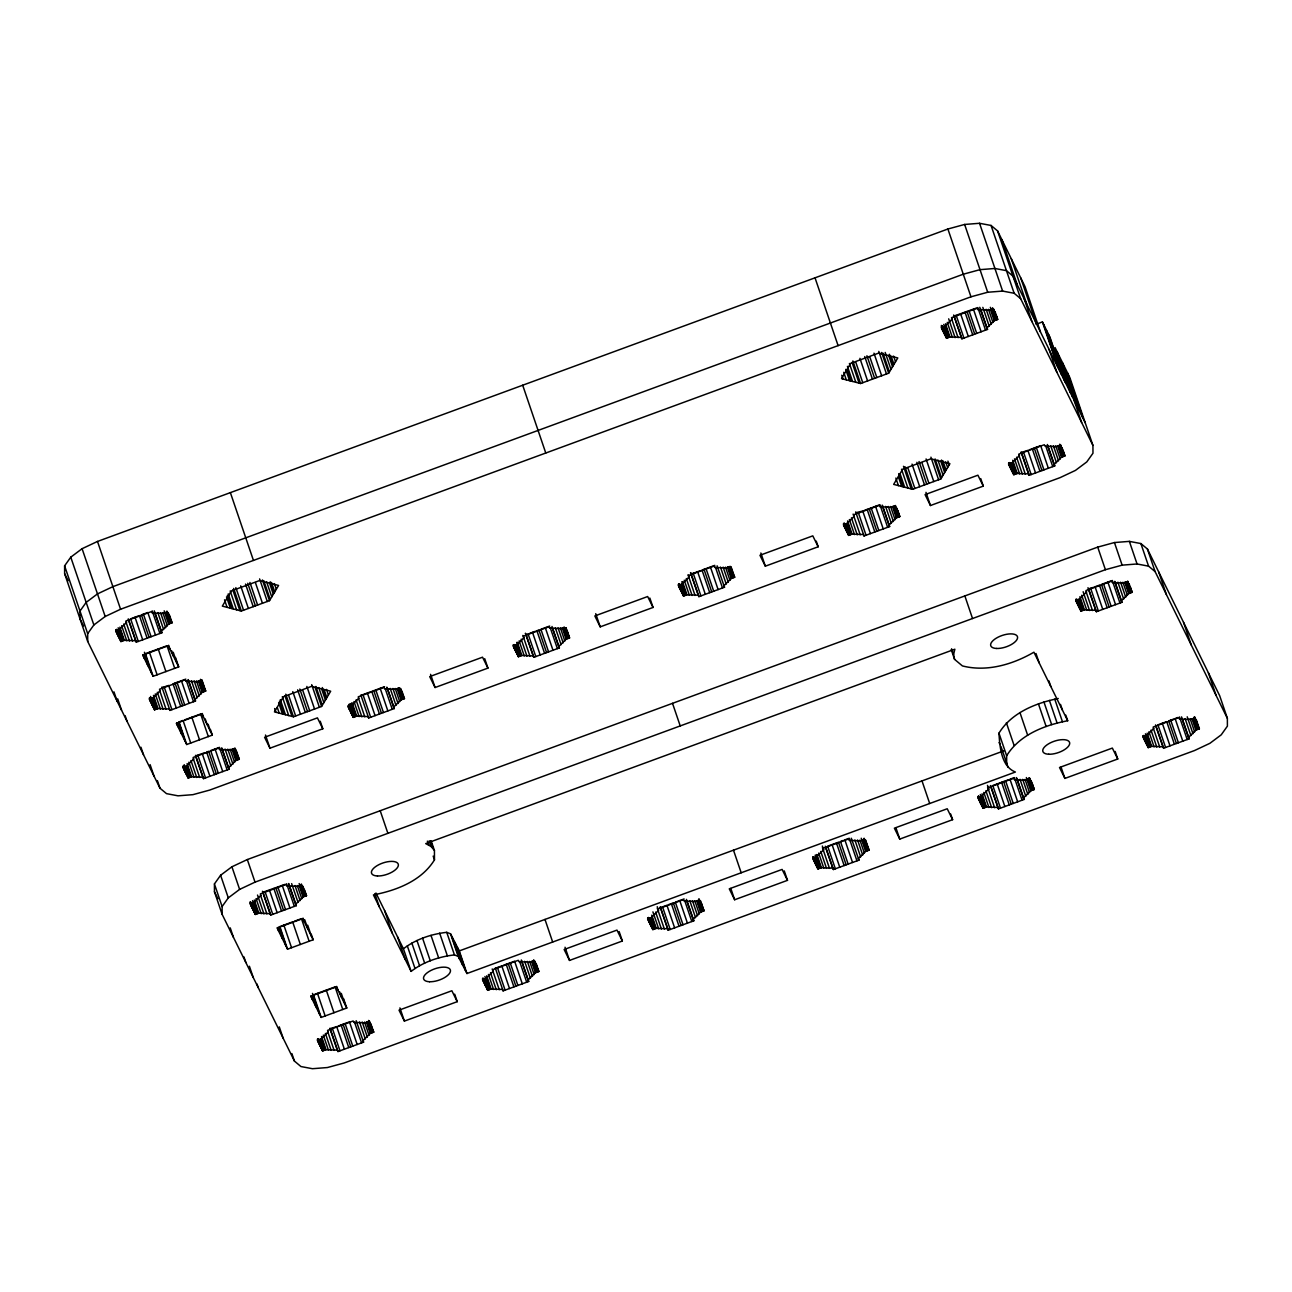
<?xml version="1.0" encoding="UTF-8"?>
<svg xmlns="http://www.w3.org/2000/svg" width="1292" height="1292" viewBox="0 0 1292 1292"><rect width="100%" height="100%" fill="white"/><g stroke="black" fill="none" stroke-linecap="round" stroke-linejoin="round"><path stroke-width="1.5" d="M1006.678 765.155L1006.646 755.755C1019.501 734.841 1044.421 725.183 1067.693 720.758L1033.923 652.202C1012.637 664.556 986.717 672.179 962.395 665.913L954.578 659.372L953.561 654.511L954.869 649.198L425.73 843.611L431.076 846.486L434.435 850.475L434.467 859.874C421.612 880.789 396.692 890.446 373.42 894.888L411.114 971.39C423.485 961.829 439.038 956.678 454.445 954.917L458.208 956.419L466.977 973.522L1015.383 772.035C1000.993 766.317 999.798 746.388 998.958 733.162C1011.442 712.732 1035.586 703.106 1058.245 698.487M269.479 600.683L278.587 585.454L259.563 580.56L231.43 590.88L222.337 606.126L241.362 611.019L269.479 600.683L262.421 579.963M321.579 706.466L330.687 691.22L311.663 686.327L283.546 696.663L274.437 711.892L293.462 716.785L321.579 706.466L315.167 687.619M888.686 373.178L897.795 357.949L878.77 353.055L850.653 363.375L841.544 378.621L860.569 383.514L888.686 373.178L881.645 352.458M940.802 478.961L949.911 463.715L930.886 458.822L902.753 469.157L893.66 484.387L912.685 489.28L940.802 478.961L934.391 460.13M172.094 622.76L166.878 612.182L163.454 613.442L152.181 613.022L151.487 611.601L125.889 621L126.584 622.421L119.122 629.737L115.699 630.997L120.899 641.575L124.323 640.315L135.612 640.735L136.306 642.156L161.904 632.757L161.209 631.336L168.671 624.02L172.094 622.76L169.527 615.234M205.719 691.01L200.502 680.432L197.078 681.692L185.79 681.255L185.095 679.834L159.497 689.25L160.208 690.655L152.731 697.971L149.307 699.23L154.523 709.809L157.947 708.549L169.22 708.985L169.93 710.406L195.512 700.991L194.817 699.586L202.279 692.27L205.719 691.01L201.859 679.705M239.327 759.244L234.11 748.666L230.687 749.925L219.414 749.505L218.719 748.084L193.122 757.483L193.816 758.905L186.355 766.221L182.931 767.48L188.148 778.059L191.571 776.799L202.844 777.219L203.538 778.64L229.136 769.241L228.442 767.819L235.903 760.503L239.327 759.244L236.355 750.894M404.461 698.584L399.244 688.006L395.82 689.266L384.531 688.83L383.837 687.409L358.239 696.824L358.95 698.229L351.472 705.545L348.049 706.805L353.265 717.383L356.689 716.123L367.978 716.559L368.672 717.981L394.254 708.565L393.559 707.16L401.021 699.844L404.461 698.584L401.893 691.042M306.527 895.663L301.327 885.085L297.887 886.344L286.614 885.908L285.92 884.503L260.322 893.903L261.016 895.324L253.555 902.64L250.131 903.883L255.348 914.461L258.771 913.202L270.044 913.638L270.739 915.059L296.336 905.66L295.642 904.238L303.103 896.923L306.527 895.663L304.605 890.01M569.578 637.909L564.362 627.331L560.938 628.59L549.665 628.17L548.971 626.749L523.373 636.149L524.067 637.57L516.606 644.886L513.182 646.145L518.383 656.724L521.807 655.464L533.095 655.884L533.79 657.305L559.388 647.906L558.693 646.485L566.154 639.169L569.578 637.909L567.01 630.383M373.759 1032.147L368.559 1021.568L365.135 1022.828L353.846 1022.392L353.152 1020.987L327.554 1030.386L328.249 1031.807L320.787 1039.123L317.364 1040.367L322.58 1050.945L326.004 1049.685L337.277 1050.121L337.987 1051.543L363.569 1042.143L362.874 1040.722L370.336 1033.406L373.759 1032.147L370.788 1023.781M734.696 577.249L729.495 566.671L726.072 567.931L714.783 567.495L714.088 566.074L688.491 575.489L689.185 576.894L681.724 584.21L678.3 585.47L683.516 596.048L686.94 594.788L698.213 595.224L698.907 596.646L724.505 587.23L723.811 585.825L731.272 578.509L734.696 577.249L731.094 566.994M997.715 319.431L992.498 308.853L989.074 310.112L977.802 309.676L977.107 308.255L951.51 317.671L952.204 319.076L944.743 326.392L941.319 327.651L946.519 338.229L949.943 336.97L961.232 337.406L961.926 338.811L987.524 329.412L986.83 328.007L994.291 320.691L997.715 319.431L995.147 311.889M538.893 971.471L533.677 960.893L530.253 962.152L518.98 961.732L518.27 960.311L492.688 969.711L493.382 971.132L485.921 978.448L482.497 979.707L487.698 990.286L491.122 989.026L502.41 989.462L503.105 990.867L528.703 981.468L528.008 980.047L535.469 972.731L538.893 971.471L536.325 963.945M899.83 516.574L894.613 505.996L891.189 507.255L879.917 506.819L879.206 505.414L853.624 514.814L854.319 516.235L846.858 523.551L843.434 524.81L848.634 535.389L852.058 534.129L863.347 534.549L864.041 535.97L889.639 526.571L888.928 525.15L896.406 517.834L899.83 516.574L897.908 510.921M657.224 906.693L658.5 910.456L651.039 917.772L647.615 919.032L652.831 929.61L656.255 928.35L667.528 928.787L668.222 930.208L693.82 920.792L693.126 919.387L700.587 912.071L704.011 910.812L701.443 903.269M1064.947 455.915L1059.731 445.336L1056.307 446.596L1045.034 446.16L1044.34 444.739L1018.742 454.154L1019.436 455.559L1011.975 462.875L1008.551 464.135L1013.768 474.713L1017.192 473.453L1028.464 473.889L1029.159 475.295L1054.756 465.895L1054.062 464.49L1061.523 457.174L1064.947 455.915L1063.025 450.262M825.604 847.407L833.356 869.532L858.954 860.133L858.243 858.712L865.721 851.396L869.145 850.136L865.527 839.897M1132.147 592.317L1126.947 581.739L1123.507 582.999L1112.234 582.579L1111.54 581.158L1085.942 590.557L1086.637 591.978L1079.175 599.294L1075.752 600.554L1080.968 611.132L1084.392 609.872L1095.664 610.292L1096.359 611.714L1121.957 602.314L1121.262 600.893L1128.724 593.577L1132.147 592.317L1130.225 586.665M987.476 785.358L988.751 789.121L981.29 796.437L977.866 797.697L983.067 808.275L986.507 807.015L997.779 807.452L998.474 808.873L1024.072 799.457L1023.377 798.052L1030.838 790.736L1034.262 789.477L1032.34 783.824M1199.38 728.801L1194.179 718.223L1190.756 719.482L1179.467 719.063L1178.772 717.641L1153.175 727.041L1153.869 728.462L1146.408 735.778L1142.984 737.038L1148.2 747.616L1151.624 746.356L1162.897 746.776L1163.608 748.197L1189.189 738.798L1188.495 737.377L1195.956 730.061L1199.38 728.801L1196.182 719.386M1070.438 392.768L1055.047 347.564L1069.857 377.619L1092.935 445.417L1092.967 453.25L1086.782 461.922L1075.461 470.401L1060.054 477.652L209.675 790.09L192.944 794.661L178.021 795.824L166.506 793.643L159.982 788.201L87.711 641.478L64.632 573.68L64.6 565.848L70.769 557.175L82.09 548.696L97.498 541.445L947.892 229.007L964.623 224.453L979.546 223.29L991.061 225.454L997.569 230.913L1025.008 286.598L1040.399 331.786M87.711 641.478L87.678 633.645L93.864 624.973L105.185 616.494L120.576 609.243L970.97 296.805L987.702 292.25L1002.624 291.088L1014.139 293.252L1020.664 298.71L1092.935 445.417M214.424 883.938L220.593 875.265L231.914 866.787L247.321 859.551L1097.716 547.114L1114.447 542.543L1129.37 541.38L1140.884 543.561L1147.409 549.003L1219.68 695.726L1227.368 718.32L1227.4 726.152L1221.231 734.825L1209.91 743.304L1194.502 750.555L344.108 1062.993L327.377 1067.547L312.454 1068.71L300.939 1066.546L294.431 1061.087L222.143 914.381L214.456 891.771L214.424 883.938L222.111 906.548L222.143 914.381M222.111 906.548L228.296 897.875L239.618 889.397L255.025 882.145L1105.403 569.707L1122.134 565.153L1137.057 563.974L1148.572 566.154L1155.096 571.597L1227.368 718.32M411.114 971.39L403.427 948.796C415.798 939.219 431.334 934.068 446.741 932.323L450.52 933.809L459.29 950.912L466.977 973.522M822.342 846.034L823.634 849.797L816.173 857.113L812.733 858.372L817.949 868.951L821.373 867.691L832.662 868.127M976.364 308.094L954.126 315.991L961.926 338.811M1036.103 324.26L1042.418 321.934L1050.008 337.325L1065.399 382.529M178.716 666.882L168.283 645.725L142.701 655.125L153.118 676.281L178.716 666.882L175.502 657.466M185.822 679.124L173.031 683.839L180.719 706.433M184.804 719.805L200.631 713.992L208.335 736.585M212.324 735.116L201.907 713.959L176.31 723.358L186.726 744.515L212.324 735.116L210.402 729.463M205.186 752.606L195.738 755.82M360.969 695.371L370.303 691.947M384.564 686.698L371.773 691.414L379.46 714.008M529.558 633.435L535.421 631.271M549.698 626.039L540.896 629.269L548.583 651.862M700.555 570.612L691.22 574.036L690.639 572.841M714.815 565.363L702.024 570.079L709.712 592.673M864.203 510.485L879.933 504.704L887.636 527.298M1029.336 449.81L1040.658 445.643L1048.361 468.253M322.806 728.785L317.428 717.867L264.585 737.28L269.963 748.197L322.806 728.785L320.238 721.243M487.924 668.109L482.546 657.192L429.703 676.604L435.081 687.522L487.924 668.109L484.726 658.694M653.041 607.45L647.663 596.533L594.837 615.945L600.215 626.862L653.041 607.45L649.844 598.034M818.175 546.774L812.797 535.857L759.954 555.269L765.332 566.187L818.175 546.774L816.253 541.122M983.293 486.115L977.915 475.198L925.072 494.61L930.45 505.527L983.293 486.115L980.725 478.573M285.177 884.326L262.938 892.239M1093.597 587.311L1088.558 588.894L1096.359 611.714M1110.797 580.98L1101.462 584.42L1109.166 607.014M294.415 921.228L301.456 918.644L309.143 941.238M313.149 939.768L302.732 918.612L277.134 928.027L287.551 949.184L313.149 939.768L311.227 934.116M459.29 950.912L1003.965 750.797M346.773 1008.018L336.34 986.862L310.742 996.261L321.175 1017.418L346.773 1008.018L343.559 998.603M338.149 1026.042L349.486 1021.891L357.173 1044.485M495.417 968.273L501.813 965.915L509.5 988.525M503.282 965.382L514.604 961.216L522.307 983.826M660.535 907.598L666.93 905.256L674.634 927.85M668.4 904.707L673.326 902.898L681.029 925.508M684.13 898.941L675.328 902.171L683.032 924.765M843.385 840.414L840.462 841.496L848.15 864.106M1008.519 779.754L992.789 785.536L1000.476 808.13M1173.637 719.079L1168.711 720.904L1176.398 743.498M1178.029 717.464L1175.106 718.546L1182.794 741.14M457.239 1001.671L451.861 990.754L399.018 1010.166L404.396 1021.1L457.239 1001.671L454.671 994.146M622.356 941.012L616.978 930.095L564.136 949.507L569.53 960.424L622.356 941.012L619.159 931.597M787.49 880.337L782.112 869.419L729.269 888.831L734.647 899.749L787.49 880.337L784.276 870.921M952.608 819.677L947.23 808.76L894.387 828.172L899.765 839.089L952.608 819.677L950.686 814.025M1117.742 759.002L1112.347 748.084L1059.521 767.496L1064.899 778.414L1117.742 759.002L1115.174 751.476M998.991 742.561L1000.396 744.693M1085.248 422.823L1012.96 276.1L1006.452 270.658L994.937 268.478L979.998 269.657L963.283 274.211L112.889 586.649L97.481 593.9L86.16 602.379L79.991 611.051L80.007 618.884L83.496 625.926M1034.262 789.477L1029.046 778.898L1025.622 780.158L1014.349 779.722L1013.655 778.301L988.057 787.716L988.751 789.121M855.998 512.666L862.749 511.018L870.437 533.612M869.145 850.136L863.928 839.558L860.504 840.817L849.215 840.398L848.521 838.976L822.923 848.376L823.634 849.797M704.011 910.812L698.81 900.233L695.371 901.493L684.098 901.057L683.403 899.652L657.806 909.051L658.5 910.456M525.505 633.516L526.102 634.711L528.105 633.968L535.792 656.578M375.94 892.998L403.427 948.796M162.13 687.586L168.622 685.454L176.326 708.048M330.171 1028.723L336.679 1026.591L344.383 1049.185M64.632 573.68L68.105 580.738M214.456 891.771L217.928 898.828M1208.391 672.793L1216.079 695.403M1183.537 622.356L1191.24 644.966M1158.698 571.92L1166.385 594.53M1147.409 549.003L1155.096 571.597M1140.884 543.561L1148.572 566.154M1196.166 720.516L1198.088 726.169M1194.632 716.802L1198.847 728.995M1194.454 717.044L1196.78 723.52M1194.196 717.108L1195.471 720.871M1193.824 718.142L1197.668 729.431M1192.645 718.562L1196.489 729.867M1192.112 718.772L1195.956 730.061M1190.174 718.723L1194.664 731.902M1129.37 541.38L1137.057 563.974M1187.203 716.802L1192.968 733.743M1067.547 372.936L1082.922 418.123M1185.135 718.643L1190.901 735.584M1062.444 362.6L1077.835 407.788M1073.943 399.906L1081.646 422.5M1181.55 716.882L1189.189 738.798M1057.357 352.264L1072.748 397.468M1182.083 718.546L1188.495 737.377M1179.499 716.931L1187.203 739.525M1048.813 334.919L1064.204 380.123M1046.213 329.638L1061.604 374.825M1043.613 324.34L1058.988 369.544M1042.418 321.934L1057.809 367.138M1049.104 349.47L1056.791 372.064M1129.176 583.968L1131.744 591.494M1127.771 581.222L1131.614 592.511M1114.447 542.543L1122.134 565.153M1127.625 581.384L1129.547 587.036M1126.592 581.658L1130.435 592.947M1125.413 582.078L1129.256 593.383M1124.88 582.288L1128.724 593.577M1020.728 277.893L1036.103 323.081M1170.697 720.161L1178.401 742.771M1122.942 582.24L1127.432 595.418M1011.297 258.755L1026.688 303.943M1024.265 299.033L1031.953 321.627M1120.6 582.207L1125.736 597.259M1174.396 744.224L1166.708 721.63L1157.907 724.86L1165.594 747.47M1001.865 239.601L1017.256 284.805M1117.903 582.159L1123.669 599.1M997.569 230.913L1020.664 298.71M1114.802 581.368L1121.957 602.314M1114.851 582.062L1121.375 601.119M1162.299 723.245L1170.003 745.855M1112.267 580.447L1119.954 603.041M991.061 225.454L1014.139 293.252M1097.716 547.114L1105.403 569.707M1107.874 582.062L1115.561 604.656M1061.976 447.549L1064.543 455.075M1060.571 444.803L1064.414 456.108M1060.425 444.965L1062.751 451.441M1155.565 724.893L1163.608 748.197M1059.763 444.206L1061.039 447.969M1155.856 726.072L1163.01 747.002M1059.392 445.239L1063.235 456.544M1058.213 445.675L1062.056 456.964M1057.68 445.869L1061.523 457.174M1153.32 728.203L1159.732 747.034M1103.465 583.677L1111.168 606.287M1055.742 445.821L1060.231 458.999M979.546 223.29L1002.624 291.088M1151.011 730.093L1156.776 747.051M1053.4 445.788L1058.536 460.856M1107.163 607.741L1099.476 585.147L1095.067 586.762L1102.77 609.372M1148.927 731.757L1154.063 746.824M1050.703 445.74L1056.468 462.681M1147.134 733.178L1151.624 746.356M1147.248 735.245L1151.091 746.55M1047.36 444.48L1054.756 465.895M1047.65 445.643L1054.175 464.7M1145.423 733.808L1149.912 746.986M1144.89 736.117L1148.733 747.422M1045.713 445.918L1052.754 466.638M1143.937 735.487L1148.2 747.616M1143.695 735.552L1146.892 744.967M1143.436 735.616L1146.004 743.142M1143.258 735.842L1145.18 741.495M1143 735.907L1144.292 739.686M1090.674 588.377L1098.361 610.987M996.019 314.828L997.311 318.591M993.839 309.24L997.182 319.625M964.623 224.453L987.702 292.25M993.596 309.305L995.518 314.957M992.531 307.722L993.806 311.485M1087.977 587.698L1096.02 611.003M992.159 308.756L996.003 320.061M990.334 307.302L994.824 320.481M990.447 309.386L994.291 320.691M1086.088 591.72L1092.499 610.551M1036.265 447.258L1043.952 469.868M988.493 309.337L992.983 322.515M1034.262 448.001L1041.966 470.595M1083.132 591.736L1089.544 610.567M986.167 309.305L991.287 324.373M1032.26 448.728L1039.963 471.338M1081.695 595.273L1086.814 610.341M982.824 307.367L989.236 326.198M1079.902 596.694L1084.392 609.872M1079.999 598.761L1083.859 610.066M980.466 308.691L987.524 329.412M979.772 307.286L986.927 328.216M1078.836 599.197L1082.68 610.502M1035.554 472.953L1027.867 450.359L1021.358 452.475L1029.159 475.295M1077.657 599.633L1081.501 610.938M977.834 307.544L985.521 330.154M1076.704 599.003L1080.968 611.132M1077.092 600.958L1079.66 608.484M1076.43 600.182L1078.772 606.659M1076.026 599.359L1077.948 605.011M1075.768 599.423L1077.06 603.202M947.892 229.007L970.97 296.805M1023.474 451.974L1031.161 474.568M973.425 309.159L981.129 331.769M1021.116 451.99L1028.82 474.6M1018.887 455.301L1025.299 474.132M969.032 310.774L976.72 333.384M967.03 311.517L974.717 334.111M1016.562 457.207L1022.343 474.148M965.027 312.244L972.731 334.854M1014.495 458.854L1019.614 473.922M1012.702 460.275L1017.192 473.453M1012.799 462.358L1016.659 473.647M1011.62 462.778L1015.48 474.083M960.634 313.875L968.322 336.469M1010.457 463.214L1014.301 474.519M1009.504 462.584L1013.768 474.713M1009.246 462.649L1012.46 472.065M1009.004 462.714L1011.555 470.256M1008.826 462.956L1010.748 468.592M1008.567 463.02L1009.859 466.783M956.225 315.49L963.929 338.084M953.641 315.022L961.571 338.116M951.655 318.817L958.066 337.648M948.683 318.833L955.095 337.664M947.262 322.37L952.382 337.438M945.469 323.791L949.943 336.97M945.566 325.875L949.41 337.164M943.758 324.421L948.231 337.6M943.208 326.731L947.052 338.036M942.272 326.101L946.519 338.229M942.013 326.165L945.227 335.581M941.755 326.23L944.323 333.772M941.351 325.406L943.919 332.948M941.335 326.537L942.611 330.3M1065.771 715.106L1067.693 720.758M1060.49 704.398L1062.412 710.051M1048.878 680.836L1050.8 686.488M1054.756 699.133L1062.46 721.743M1035.99 653.51L1039.204 662.925M1049.395 700.425L1057.098 723.019M1043.952 702.008L1051.64 724.602M1061.055 767.125L1064.899 778.414M1038.445 703.882L1046.132 726.475M947.908 461.147L949.2 464.91M945.712 461.874L947.634 467.526M942.853 460.727L946.067 470.143M941.513 460.033L945.356 471.338M940.802 461.228L944.646 472.533M937.944 460.081L943.079 475.149M935.101 458.935L941.513 477.765M1019.953 712.57L1027.641 735.18M930.918 457.158L938.606 479.768M893.596 356.108L895.518 361.76M891.399 356.834L893.951 364.376M926.073 458.935L933.777 481.545M889.397 354.266L893.24 365.571M888.686 355.462L892.53 366.75M885.198 352.425L890.963 369.367M1031.291 781.111L1033.858 788.653M1031.032 781.175L1032.954 786.828M1029.886 778.365L1033.729 789.67M921.89 462.601L928.932 483.321M1029.32 777.703L1031.242 783.356M1029.078 777.768L1030.354 781.547M1028.707 778.801L1032.55 790.106M883.001 353.152L889.413 371.983M1027.528 779.237L1031.371 790.543M919.048 461.519L926.735 484.129M964.849 595.919L972.537 618.529M1026.349 777.542L1030.838 790.736M1006.371 722.745L1014.058 745.339M1025.057 779.383L1029.53 792.561M916.852 462.326L924.539 484.936M878.802 351.392L886.49 373.986M925.976 492.333L930.45 505.527M1022.715 779.351L1027.851 794.418M1020.018 779.302L1025.783 796.26M912.023 464.103L919.71 486.696M873.973 353.168L881.661 375.762M1016.917 778.527L1024.072 799.457M1016.433 777.558L1023.716 798.763M1022.069 800.2L1014.382 777.606L1009.973 779.221L1017.676 801.815M998.958 733.162L1006.646 755.755M907.824 467.769L914.881 488.473M869.774 356.818L876.832 377.539M1001.042 746.582L1008.083 767.303M904.981 466.687L912.685 489.28M866.932 355.752L874.636 378.346M903.496 466.299L911.199 488.909M864.736 356.56L872.439 379.154M901.509 469.222L907.921 488.069M1005.58 780.836L1013.267 803.43M900.169 474.035L904.658 487.213M859.907 358.336L867.594 380.93M898.683 473.647L903.173 486.842M1003.577 781.563L1011.281 804.173M898.473 477.039L901.687 486.454M1001.575 782.306L1009.278 804.9M895.841 478.072L898.408 485.614M855.708 361.986L862.765 382.707M951.639 648.875L953.561 654.511M997.182 783.921L1004.869 806.515M852.882 360.92L860.569 383.514M951.203 649.488L954.578 659.372M852.026 362.406L859.083 383.126M849.409 363.456L855.821 382.287M896.858 508.208L899.426 515.75M896.6 508.289L898.521 513.925M895.437 505.479L899.297 516.768M990.786 786.263L998.474 808.873M895.534 506.69L896.809 510.453M990.431 785.552L998.361 808.647M847.423 366.379L852.542 381.447M894.258 505.899L898.118 517.204M847.213 369.77L851.057 381.059M893.095 506.335L896.939 517.64M815.026 277.828L838.104 345.626M892.546 506.529L896.406 517.834M845.727 369.383L849.571 380.688M987.556 786.99L994.614 807.71M890.608 506.496L895.098 519.675M843.741 372.306L846.308 379.832M985.877 790.769L991.658 807.71M888.282 506.448L893.402 521.516M841.754 375.229L843.03 378.992M983.81 792.416L988.929 807.484M885.569 506.399L891.351 523.357M982.017 793.837L986.507 807.015M982.114 795.92L985.957 807.225M882.468 505.624L889.639 526.571M882.226 505.14L889.284 525.86M980.305 794.467L984.795 807.645M979.756 796.776L983.616 808.081M978.819 796.147L983.067 808.275M978.561 796.227L981.775 805.643M978.319 796.292L980.87 803.818M978.141 796.518L980.466 802.994M977.883 796.583L979.158 800.346M875.54 506.319L883.227 528.913M871.147 507.934L878.835 530.528M869.145 508.66L876.832 531.27M867.142 509.403L874.829 531.997M858.34 512.633L866.044 535.227M855.643 511.955L864.041 535.97M853.124 514.087L860.181 534.807M851.444 517.866L857.21 534.823M849.361 519.529L854.497 534.597M847.568 520.934L852.058 534.129M847.681 523.018L851.525 534.323M846.502 523.454L850.346 534.759M845.323 523.89L849.167 535.179M844.387 523.26L848.634 535.389M844.128 523.325L847.342 532.74M843.87 523.389L846.438 530.915M843.708 523.615L846.034 530.091M843.45 523.68L844.726 527.443M922.003 780.917L929.691 803.511M895.921 827.784L899.765 839.089M865.269 839.962L867.836 847.504M865.01 840.026L868.595 850.33M864.203 838.379L866.528 844.855M863.944 838.443L865.236 842.206M863.573 839.477L867.433 850.766M862.394 839.897L866.254 851.202M861.231 838.217L865.721 851.396M859.923 840.058L864.413 853.237M760.843 553.008L765.332 566.187M857.597 840.026L862.717 855.078M854.884 839.978L860.65 856.919M851.299 838.217L858.954 860.133M856.951 860.86L849.248 838.266L844.855 839.881L852.542 862.475M846.147 864.832L838.46 842.239L827.655 846.195L835.359 868.805M836.457 842.965L844.144 865.575M832.064 844.58L839.752 867.19M730.836 567.059L733.404 574.601M730.578 567.123L734.163 577.443M730.174 566.3L732.096 571.952M825.313 846.228L833.356 869.532M729.14 566.574L732.984 577.879M727.961 567.01L731.805 578.299M727.428 567.204L731.272 578.509M822.439 847.649L829.496 868.369M725.49 567.156L729.98 580.334M820.759 851.428L826.525 868.386M723.149 567.123L728.284 582.191M818.676 853.091L823.812 868.159M720.452 567.075L726.217 584.016M816.883 854.513L821.373 867.691M816.35 854.706L820.84 867.885M717.108 565.815L724.505 587.23M815.171 855.143L819.661 868.321M814.638 857.452L818.482 868.757M715.461 567.253L722.503 587.973M814.105 857.646L817.949 868.951M813.702 856.822L817.545 868.127M813.443 856.887L816.641 866.302M813.185 856.951L815.753 864.493M813.007 857.177L814.945 862.83M812.765 857.242L814.041 861.021M710.422 566.978L718.11 589.588M706.013 568.609L713.717 591.203M704.011 569.336L711.714 591.93M697.615 571.694L705.319 594.288M693.223 573.309L700.91 595.903M690.881 573.325L698.907 596.646M690.526 572.631L698.326 595.451M688.006 574.762L695.048 595.467M686.327 578.541L692.092 595.483M684.243 580.189L689.379 595.257M682.451 581.61L686.94 594.788M681.918 581.804L686.407 594.982M681.385 584.129L685.228 595.418M680.206 584.549L684.049 595.854M679.673 584.743L683.516 596.048M679.253 583.919L683.113 595.224M679.011 583.984L682.208 593.399M678.752 584.049L681.32 591.591M678.575 584.291L680.496 589.943M678.316 584.355L679.608 588.118M733.485 850.168L741.188 872.778M672.518 703.332L680.222 725.926M730.804 888.46L734.647 899.749M700.409 900.572L703.607 909.988M700.151 900.637L703.478 911.005M699.085 899.038L701.814 906.354M698.827 899.103L700.102 902.882M698.455 900.136L702.299 911.441M522.695 385.226L545.773 453.024M697.276 900.572L701.12 911.877M696.743 900.766L700.587 912.071M694.805 900.718L699.295 913.912M595.725 613.668L600.215 626.862M692.464 900.686L697.599 915.753M689.767 900.637L695.532 917.595M686.423 899.377L693.82 920.792M686.714 900.556L693.239 919.597M684.776 900.815L691.818 921.535M679.737 900.556L687.425 923.15M671.339 903.641L679.027 926.235M662.538 906.871L670.225 929.465M565.961 627.67L569.174 637.085M565.702 627.734L569.045 638.103M565.46 627.799L567.382 633.451M660.422 907.388L668.222 930.208M565.282 628.025L566.558 631.804M660.18 906.903L667.883 929.497M564.023 627.234L567.866 638.539M562.844 627.67L566.687 638.975M562.311 627.864L566.154 639.169M657.305 908.324L664.363 929.045M560.373 627.831L564.846 641.01M655.625 912.104L661.407 929.045M558.031 627.783L563.15 642.851M652.912 911.877L658.678 928.819M555.318 627.734L561.099 644.692M651.766 915.172L656.255 928.35M651.862 917.255L655.722 928.56M551.991 626.475L559.388 647.906M552.282 627.654L558.79 646.711M650.7 917.691L654.543 928.98M649.521 918.127L653.364 929.416M550.327 627.928L557.385 648.632M648.568 917.498L652.831 929.61M648.326 917.562L651.523 926.978M648.067 917.627L650.635 925.153M647.89 917.853L650.215 924.329M647.631 917.918L648.923 921.681M545.289 627.654L552.992 650.247M546.581 652.605L538.893 630.012L536.891 630.738L544.594 653.332M532.498 632.353L540.185 654.947M525.989 634.485L533.79 657.305M525.408 633.29L533.435 656.594M522.872 635.422L529.93 656.142M521.193 639.201L526.958 656.158M519.126 640.864L524.245 655.932M517.333 642.269L521.807 655.464M516.784 642.479L521.274 655.658M516.251 644.789L520.095 656.094M515.072 645.225L518.932 656.53M514.135 644.595L518.383 656.724M513.877 644.66L517.091 654.075M513.618 644.724L516.186 652.25M513.457 644.95L515.783 651.426M513.199 645.015L514.474 648.778M565.04 947.246L569.53 960.424M544.982 919.436L552.669 942.029M535.017 961.296L537.585 968.838M534.775 961.361L538.36 971.681M533.693 959.778L534.985 963.541M533.338 960.812L537.181 972.101M532.159 961.232L536.002 972.537M531.626 961.442L535.469 972.731M529.672 961.393L534.161 974.572M430.591 674.343L435.081 687.522M527.346 961.361L532.466 976.429M524.633 961.313L530.414 978.254M521.532 960.537L528.703 981.468M521.29 960.037L528.347 980.757M519.642 961.49L526.7 982.195M510.211 962.831L517.898 985.441M508.208 963.574L515.896 986.167M506.206 964.3L513.909 986.91M497.404 967.53L505.107 990.14M400.585 688.41L403.152 695.936M400.326 688.475L403.911 698.778M400.165 688.701L401.441 692.464M495.304 968.047L503.105 990.867M398.889 687.909L402.733 699.214M397.71 688.345L401.57 699.634M397.177 688.539L401.021 699.844M492.187 968.984L499.245 989.704M395.239 688.491L399.729 701.669M490.508 972.763L496.273 989.72M392.913 688.458L398.033 703.526M488.424 974.426L493.56 989.494M390.2 688.41L395.966 705.351M486.632 975.848L491.122 989.026M486.745 977.915L490.589 989.22M387.212 687.861L394.254 708.565M386.857 687.15L394.157 708.355M484.92 976.477L489.41 989.656M484.387 978.787L488.231 990.092M385.21 688.588L392.267 709.308M483.854 978.981L487.698 990.286M483.192 978.222L487.294 989.462M482.933 978.286L485.501 985.828M482.772 978.512L485.098 984.988M482.514 978.577L483.789 982.356M380.171 688.329L387.858 710.923M431.221 841.06L434.435 850.475M430.462 840.801L433.03 848.343M429.154 840.834L431.076 846.486M433.175 856.111L434.467 859.874M375.778 689.944L383.466 712.538M427.361 841.14L428.637 844.903M373.776 690.671L381.463 713.265M457.917 948.247L465.605 970.841M454.897 942.369L462.601 964.962M451.893 936.49L459.581 959.084M450.52 933.809L458.208 956.419M367.38 693.029L375.068 715.623M446.741 932.323L454.445 954.917M362.971 694.644L370.659 717.238M360.872 695.161L368.672 717.981M439.651 933.131L447.339 955.741M358.385 697.971L364.796 716.818M356.075 699.876L361.841 716.818M353.992 701.524L359.128 716.592M352.199 702.945L356.689 716.123M430.995 935.376L438.682 957.986M351.666 703.139L356.156 716.317M350.487 703.575L354.977 716.753M349.308 704.011L353.798 717.189M349.421 706.094L353.265 717.383M349.018 705.254L352.861 716.559M348.759 705.319L351.957 714.734M348.501 705.384L351.069 712.926M348.081 705.69L349.357 709.453M380.203 810.73L387.891 833.324M422.581 938.202L430.284 960.812M416.961 940.511L424.648 963.121M326.488 689.379L328.41 695.031M411.857 943.095L419.545 965.689M324.292 690.122L326.844 697.648M322.289 687.538L326.133 698.843M321.579 688.733L325.423 700.038M407.319 945.873L415.007 968.467M318.736 687.586L323.856 702.654M315.894 686.44L322.306 705.27M311.695 684.663L319.382 707.273M397.532 936.829L405.22 959.439M274.389 583.613L276.31 589.265M384.58 910.537L392.267 933.131M271.53 582.466L274.744 591.881M306.866 686.44L314.554 709.05M270.19 581.771L274.033 593.076M269.479 582.967L273.323 594.255M374.825 893.644L379.315 906.839M266.62 581.804L271.756 596.872M302.667 690.106L309.725 710.826M263.778 580.657L270.19 599.488M299.825 689.024L307.528 711.634M230.38 492.64L253.458 560.437M297.628 689.831L305.332 712.441M259.595 578.897L267.282 601.491M292.8 691.608L300.487 714.201M255.396 582.547L262.454 603.267M399.906 1007.905L404.396 1021.1M288.6 695.274L295.658 715.978M249.921 582.45L257.609 605.044M285.774 694.192L293.462 716.785M247.725 583.257L255.412 605.851M284.918 695.694L291.976 716.414M245.528 584.065L253.216 606.659M282.302 696.727L288.714 715.574M280.316 699.666L285.435 714.718M240.7 585.841L248.387 608.435M279.46 701.152L283.949 714.347M278.62 702.654L282.464 713.959M277.279 707.467L279.201 713.119M235.855 587.618L243.558 610.212M233.658 588.425L241.362 611.019M274.647 708.517L275.923 712.28M232.818 589.911L239.876 610.632M230.186 590.961L236.597 609.792M228.2 593.884L233.335 608.952M227.36 595.386L231.849 608.564M226.504 596.888L230.364 608.193M370.546 1023.845L372.467 1029.498M369.383 1021.035L373.226 1032.34M369.237 1021.213L371.159 1026.849M368.575 1020.438L369.851 1024.217M224.517 599.811L227.085 607.337M368.204 1021.471L372.048 1032.776M367.025 1021.907L370.869 1033.212M366.492 1022.101L370.336 1033.406M364.554 1022.053L369.044 1035.247M265.474 735.019L269.963 748.197M362.212 1022.02L367.348 1037.088M359.515 1021.972L365.281 1038.929M356.172 1020.712L363.569 1042.143M354.525 1022.15L361.582 1042.87M341.298 993.403L345.142 1004.708M339.635 991.788L341.556 997.44M303.297 887.362L305.235 893.014M302.409 885.553L305.994 895.857M302.231 885.779L303.927 890.366M336.695 986.394L337.971 990.173M301.343 883.954L302.619 887.733M300.971 884.988L304.815 896.293M342.768 1009.488L335.08 986.878L313.471 994.824L321.175 1017.418M299.146 883.534L303.636 896.729M299.26 885.618L303.103 896.923M345.077 1023.506L352.781 1046.1M297.322 885.569L301.811 898.764M343.091 1024.233L350.778 1046.843M294.98 885.537L300.115 900.605M307.674 925.169L311.517 936.474M341.088 1024.976L348.775 1047.57M304.734 919.775L307.932 929.19M291.637 883.615L298.048 902.446M303.071 918.16L304.347 921.923M326.278 990.124L333.966 1012.718M288.697 883.744L296.336 905.66M288.584 883.518L295.642 904.238M286.646 883.793L294.334 906.386M332.286 1028.206L339.974 1050.8M282.254 885.408L289.941 908.001M235.467 749.069L238.019 756.595M234.95 748.149L238.794 759.438M234.805 748.31L236.727 753.963M329.945 1028.238L337.987 1051.543M330.235 1029.401L337.39 1050.348M317.477 993.354L325.164 1015.948M233.771 748.585L237.615 759.874M300.358 944.468L292.654 921.874L279.863 926.574L287.551 949.184M232.592 749.005L236.436 760.31M232.059 749.198L235.903 760.503M327.7 1031.549L334.111 1050.38M277.845 887.023L285.548 909.616M230.121 749.166L234.611 762.345M312.486 993.403L319.544 1014.107M275.842 887.749L283.546 910.359M325.39 1033.438L331.156 1050.38M312.115 995.534L315.959 1006.839M227.78 749.134L232.915 764.186M311.097 995.809L312.373 999.572M273.856 888.492L281.543 911.086M323.307 1035.086L328.443 1050.154M201.843 680.836L204.411 688.361M225.083 749.085L230.848 766.027M201.326 679.899L205.17 691.204M201.423 681.126L202.699 684.889M200.518 679.301L201.81 683.08M283.852 925.104L291.556 947.714M200.147 680.335L203.991 691.64M321.514 1036.507L326.004 1049.685M321.627 1038.59L325.471 1049.895M198.968 680.771L202.828 692.06M221.74 747.81L229.136 769.241M222.03 748.989L228.442 767.819M198.435 680.965L202.279 692.27M320.448 1039.026L324.292 1050.315M269.447 890.107L277.15 912.701M319.269 1039.462L323.113 1050.751M227.134 769.967L219.446 747.374L210.644 750.604L218.332 773.197M318.736 1039.656L322.58 1050.945M196.497 680.916L200.987 694.095M318.316 1038.833L322.176 1050.121M318.074 1038.897L321.272 1048.313M317.816 1038.962L320.384 1046.488M279.508 927.042L285.92 945.873M317.638 1039.188L319.56 1044.84M317.38 1039.253L318.672 1043.015M278.491 927.301L282.35 938.606M194.171 680.884L199.291 695.952M277.473 927.559L278.765 931.322M208.141 724.279L210.693 731.805M265.054 891.722L272.741 914.316M205.202 718.885L207.124 724.537M215.037 748.989L222.741 771.582M168.218 612.586L170.786 620.112M191.458 680.836L197.224 697.793M167.976 612.65L171.561 622.954M167.799 612.876L169.494 617.479M202.246 713.507L203.538 717.27M262.696 891.755L270.739 915.059M166.91 611.068L168.186 614.831M262.47 891.254L270.157 913.864M166.539 612.101L170.382 623.39M165.36 612.521L169.204 623.826M188.357 680.06L195.512 700.991M188.115 679.576L195.173 700.296M164.181 610.841L168.671 624.02M260.467 895.065L266.879 913.896M186.468 681.013L193.525 701.734M247.321 859.551L255.025 882.145M162.873 612.683L167.362 625.861M216.345 773.94L208.642 751.346L206.639 752.073L214.343 774.667M257.512 895.065L263.923 913.896M160.547 612.65L165.667 627.702M173.241 652.266L177.085 663.571M171.578 650.651L173.499 656.304M256.074 898.602L261.194 913.67M181.429 680.755L189.117 703.349M157.834 612.586L163.616 629.543M168.638 645.257L169.914 649.02M254.282 900.023L258.771 913.202M191.83 717.221L199.533 739.815M174.711 668.352L167.023 645.742L145.431 653.671L153.118 676.281M254.379 902.107L258.238 913.412M154.265 610.841L161.904 632.757M154.798 612.505L161.209 631.336M252.57 900.653L257.06 913.832M202.246 753.688L209.934 776.298M177.036 682.37L184.724 704.964M252.037 902.979L255.881 914.268M152.214 610.89L159.901 633.484M251.488 903.173L255.348 914.461M251.084 902.349L254.928 913.638M250.842 902.414L254.04 911.829M250.18 901.654L253.151 910.004M250.406 902.704L252.328 908.357M250.147 902.769L251.439 906.532M175.034 683.097L182.721 705.69M197.854 755.303L205.541 777.913M155.508 635.099L147.805 612.505L141.409 614.863L149.097 637.457M195.496 755.336L203.538 778.64M195.786 756.514L202.957 777.445M190.731 743.045L183.044 720.452L179.039 721.921L186.726 744.515M158.222 648.972L165.909 671.582M231.914 866.787L239.618 889.397M193.267 758.646L199.679 777.477M143.412 614.12L151.099 636.714M291.863 1053.561L294.431 1061.087M178.7 722.389L185.111 741.22M190.941 760.536L196.723 777.493M177.682 722.648L181.526 733.937M176.665 722.906L177.941 726.669M164.229 687.069L171.917 709.663M147.11 638.183L139.407 615.59L130.621 618.82L138.309 641.43M279.282 1026.865L283.126 1038.17M188.874 762.199L193.994 777.267M161.888 687.086L169.93 710.406M149.42 652.218L157.123 674.812M187.082 763.62L191.571 776.799M187.179 765.688L191.038 776.993M186 766.124L189.859 777.429M135.014 617.205L142.701 639.815M159.643 690.396L166.054 709.243M184.191 764.67L188.68 777.865M183.884 765.93L188.148 778.059M183.626 765.995L186.839 775.41M183.383 766.059L185.935 773.585M220.593 875.265L228.296 897.875M144.429 652.25L151.487 672.971M183.206 766.285L185.127 771.938M182.947 766.35L184.239 770.129M256.995 983.971L258.287 987.734M157.333 692.302L163.099 709.243M144.058 654.398L147.902 665.703M249.404 966.238L253.264 977.527M143.041 654.656L144.316 658.435M155.25 693.949L160.386 709.017M243.93 956.871L245.868 962.524M128.263 618.852L136.306 642.156M128.554 620.031L135.725 640.961M153.457 695.371L157.947 708.549M153.57 697.454L157.414 708.759M152.391 697.89L156.235 709.179M126.035 622.163L132.446 640.993M230.234 927.882L233.432 937.298M150.566 696.436L155.056 709.615M97.498 541.445L120.576 609.243M150.276 697.68L154.523 709.809M150.017 697.745L153.215 707.176M149.759 697.809L152.327 705.351M149.581 698.051L151.923 704.528M149.339 698.116L150.615 701.879M123.709 624.052L129.475 641.01M121.642 625.716L126.761 640.784M119.849 627.137L124.323 640.315M119.946 629.204L123.79 640.509M118.137 627.767L122.611 640.945M117.588 630.076L121.448 641.381M116.651 629.446L120.899 641.575M116.393 629.511L119.607 638.926M116.135 629.575L118.703 637.101M115.973 629.802L117.895 635.454M115.715 629.866L116.991 633.645M82.09 548.696L105.185 616.494M157.414 780.659L159.982 788.201M150.098 764.622L153.942 775.927M140.957 747.228L143.509 754.77M125.13 715.687L127.052 721.34M70.769 557.175L93.864 624.973M117.685 698.827L121.529 710.132M113.971 691.866L117.168 701.281M64.6 565.848L87.678 633.645M429.558 981.742A14.099 6.04 -18.8 0 0 450.456 971.18A14.099 6.04 -18.8 0 0 430.979 970.437A14.099 6.04 -18.8 0 0 429.558 981.742M1048.781 754.237A14.099 6.04 -18.8 0 0 1069.679 743.675A14.099 6.04 -18.8 0 0 1050.202 742.932A14.099 6.04 -18.8 0 0 1048.781 754.237M996.665 648.471A14.099 6.04 -18.8 0 0 1017.563 637.909A14.099 6.04 -18.8 0 0 998.086 637.166A14.099 6.04 -18.8 0 0 996.665 648.471M377.458 875.976A14.099 6.04 -18.8 0 0 398.356 865.414A14.099 6.04 -18.8 0 0 378.879 864.671A14.099 6.04 -18.8 0 0 377.458 875.976"/></g></svg>
